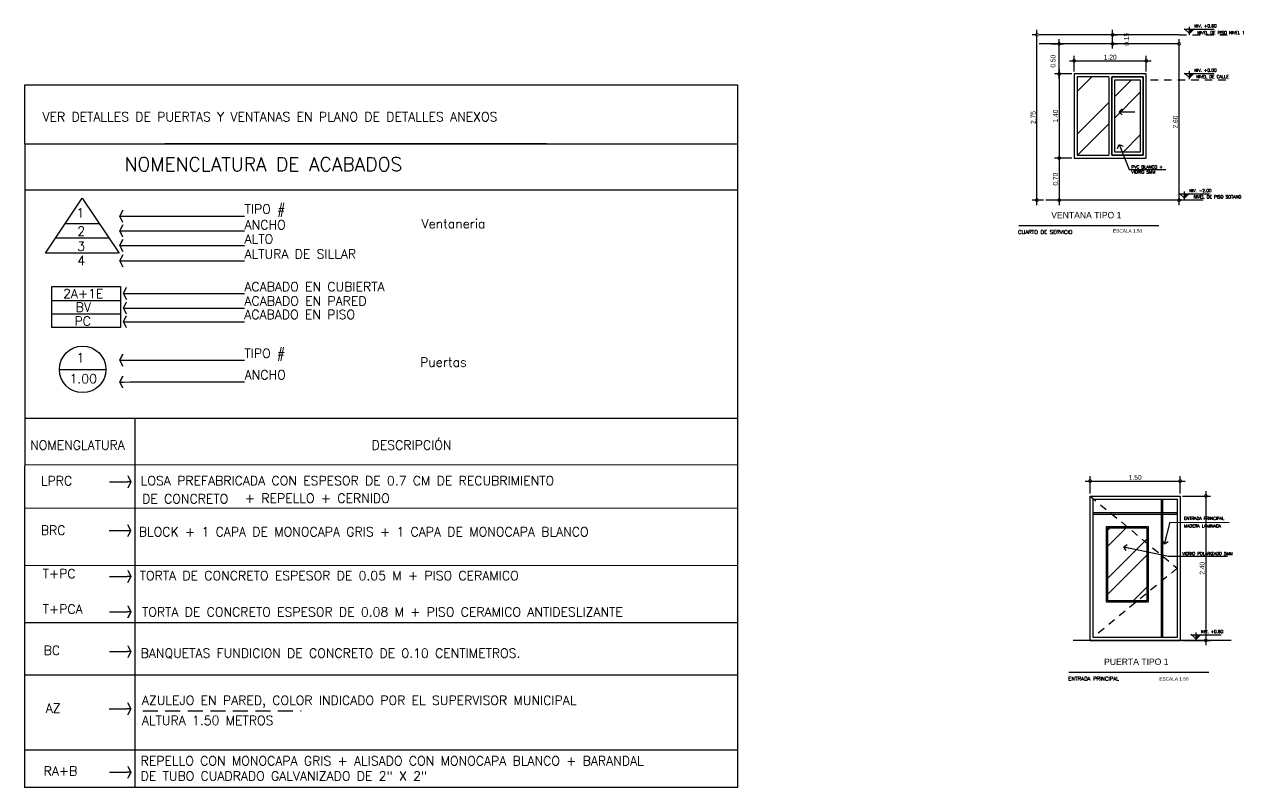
# Model space of a CAD drawing. Header units: inches. Extents: x -9 to 337, y -247 to 209.
# Drawn here: x 79.25 to 99.53, y -25.81 to -13.12 of the extents above; entities that cross this region are included whole.
import ezdxf
from ezdxf.enums import TextEntityAlignment as Align

# ---------------------------------------------------------------- set-up
doc = ezdxf.new("R2010")
doc.units = ezdxf.units.IN
doc.header["$MEASUREMENT"] = 0
doc.header["$PDMODE"] = 34
for name, pattern in [('DASHED2', [0.375, 0.25, -0.125]), ('HIDDEN', [0.375, 0.25, -0.125]), ('RAYITAS', [0.375, 0.25, -0.125])]:
    doc.linetypes.add(name, pattern=pattern)
for name, color, linetype in [('A_COTAS', 1, 'Continuous'), ('ACABAD_LOCALS', 1, 'Continuous'), ('CAJETIN', 5, 'DASHED2'), ('NOT', 1, 'Continuous'), ('SYMB', 1, 'Continuous'), ('TEXT', 2, 'Continuous'), ('Textos', 2, 'Continuous'), ('TEXTS', 1, 'Continuous'), ('ventanas', 1, 'Continuous')]:
    doc.layers.add(name, color=color, linetype=linetype)
doc.styles.add('ARIAL', font='arial.ttf', dxfattribs={"height": 0.14})
doc.styles.add('ML', font='ARIALN.TTF')
doc.styles.add('NT_25', font='romans.shx', dxfattribs={"height": 0.0509})
doc.styles.add('NT_75', font='romans.shx', dxfattribs={"height": 0.152})
doc.dimstyles.new('DD_20 G', dxfattribs={"dimtxt": 0.08, "dimasz": 0.1, "dimexe": 0.08, "dimexo": 0.04, "dimgap": 0.02, "dimtad": 1, "dimzin": 0, "dimdsep": 46, "dimtxsty": 'ML', "dimblk": 'DOTSMALL', "dimcen": 0.09, "dimdle": 0.08, "dimclrd": 1, "dimclre": 1, "dimclrt": 2, "dimadec": 0, "dimazin": 0, "dimtfac": 1, "dimtofl": 0, "dimtmove": 2, "dimatfit": 3, "dimldrblk": 'OPEN90', "dimfxl": 1, "dimtolj": 1, "dimtzin": 0, "dimarcsym": 0})

# ---------------------------------------------------------------- blocks, each defined once
blk = doc.blocks.new('FE2')
at = {"layer": 'NOT'}
blk.add_line((0, -0.04), (0, -0.12), dxfattribs=at)
at = {"layer": 'NOT', "color": 1}
for points in [[(-0.16, -0.12), (0, -0.04), (-0.16, -0.08), (0, 0)], [(0.16, -0.12), (0, -0.04), (0.16, -0.08), (0, 0)]]:
    blk.add_solid(points, dxfattribs=at)
blk = doc.blocks.new('_DotSmall')
at = {"color": 0, "linetype": 'ByBlock', "const_width": 0.5}
blk.add_lwpolyline([(-0.0625, 0, 1), (0.0625, 0, 1)], format="xyb", close=True, dxfattribs=at)
blk = doc.blocks.new('*D234')
at = {"color": 1, "lineweight": -2, "transparency": 16777216}
for p, q in [((96.978, -20.92), (96.978, -20.631)), ((98.478, -20.92), (98.478, -20.631)), ((96.898, -20.711), (98.558, -20.711))]:
    blk.add_line(p, q, dxfattribs=at)
at = {"layer": 'DEFPOINTS', "color": 0, "transparency": 16777216}
for p in [(98.478, -20.711), (96.978, -20.96), (98.478, -20.96)]:
    blk.add_point(p, dxfattribs=at)
at = {"color": 1, "lineweight": -2, "transparency": 16777216, "xscale": 0.1, "yscale": 0.1, "zscale": 0.1, "rotation": 180}
blk.add_blockref('_DotSmall', (96.978, -20.711), dxfattribs=at)
at = {"color": 1, "lineweight": -2, "transparency": 16777216, "xscale": 0.1, "yscale": 0.1, "zscale": 0.1}
blk.add_blockref('_DotSmall', (98.478, -20.711), dxfattribs=at)
at = {"color": 2, "transparency": 16777216, "insert": (97.728, -20.65), "char_height": 0.08, "attachment_point": 5, "style": 'ML'}
blk.add_mtext('\\A1;1.50', dxfattribs=at)
blk = doc.blocks.new('_Open90')
at = {"color": 0, "linetype": 'ByBlock', "lineweight": -2}
for p, q in [((0, 0), (-1, 0)), ((-0.5, 0.5), (0, 0)), ((0, 0), (-0.5, -0.5))]:
    blk.add_line(p, q, dxfattribs=at)
blk = doc.blocks.new('*D235')
at = {"color": 1, "lineweight": -2, "transparency": 16777216}
for p, q in [((98.903, -20.88), (98.903, -23.44)), ((98.518, -20.96), (98.983, -20.96)), ((98.518, -23.36), (98.983, -23.36))]:
    blk.add_line(p, q, dxfattribs=at)
at = {"layer": 'DEFPOINTS', "color": 0, "transparency": 16777216}
for p in [(98.478, -20.96), (98.478, -23.36), (98.903, -23.36)]:
    blk.add_point(p, dxfattribs=at)
at = {"color": 1, "lineweight": -2, "transparency": 16777216, "xscale": 0.1, "yscale": 0.1, "zscale": 0.1}
for p, rotation in [((98.903, -20.96), 90), ((98.903, -23.36), 270)]:
    blk.add_blockref('_DotSmall', p, dxfattribs=dict(at, rotation=rotation))
at = {"color": 2, "transparency": 16777216, "insert": (98.842, -22.16), "char_height": 0.08, "attachment_point": 5, "rotation": 90, "style": 'ML'}
blk.add_mtext('\\A1;2.40', dxfattribs=at)
blk = doc.blocks.new('ENIV 25')
at = {"linetype": 'Continuous'}
blk.add_hatch(color=256, dxfattribs=at).paths.add_polyline_path([(0.07, 0.07), (0, 0.07), (0, 0)])
for p, q in [((-0.086, 0.07), (0.414, 0.07)), ((-0.08, 0.08), (0, 0)), ((0, -0.022), (0, 0.11)), ((0.079, 0.079), (0, 0))]:
    blk.add_line(p, q, dxfattribs=at)
at = {"color": 0, "style": 'NT_25', "flags": 4}
blk.add_attdef('ENIV_25', (0.079, 0.101), '', height=0.0509, dxfattribs=at)
blk = doc.blocks.new('*D244')
at = {"color": 1, "lineweight": -2, "transparency": 16777216}
for p, q in [((96.633, -13.724), (97.993, -13.724)), ((96.713, -13.902), (96.713, -13.644)), ((97.913, -13.902), (97.913, -13.644))]:
    blk.add_line(p, q, dxfattribs=at)
at = {"layer": 'DEFPOINTS', "color": 0, "transparency": 16777216}
for p in [(97.913, -13.724), (96.713, -13.942), (97.913, -13.942)]:
    blk.add_point(p, dxfattribs=at)
at = {"color": 1, "lineweight": -2, "transparency": 16777216, "xscale": 0.1, "yscale": 0.1, "zscale": 0.1, "rotation": 180}
blk.add_blockref('_DotSmall', (96.713, -13.724), dxfattribs=at)
at = {"color": 1, "lineweight": -2, "transparency": 16777216, "xscale": 0.1, "yscale": 0.1, "zscale": 0.1}
blk.add_blockref('_DotSmall', (97.913, -13.724), dxfattribs=at)
at = {"color": 2, "transparency": 16777216, "insert": (97.313, -13.664), "char_height": 0.08, "attachment_point": 5, "style": 'ML'}
blk.add_mtext('\\A1;1.20', dxfattribs=at)
blk = doc.blocks.new('*D245')
at = {"color": 1, "lineweight": -2, "transparency": 16777216}
for p, q in [((96.673, -13.942), (96.383, -13.942)), ((96.463, -13.862), (96.463, -15.422)), ((96.673, -15.342), (96.383, -15.342))]:
    blk.add_line(p, q, dxfattribs=at)
at = {"layer": 'DEFPOINTS', "color": 0, "transparency": 16777216}
for p in [(96.713, -13.942), (96.463, -15.342), (96.713, -15.342)]:
    blk.add_point(p, dxfattribs=at)
at = {"color": 1, "lineweight": -2, "transparency": 16777216, "xscale": 0.1, "yscale": 0.1, "zscale": 0.1}
for p, rotation in [((96.463, -13.942), 90), ((96.463, -15.342), 270)]:
    blk.add_blockref('_DotSmall', p, dxfattribs=dict(at, rotation=rotation))
at = {"color": 2, "transparency": 16777216, "insert": (96.402, -14.642), "char_height": 0.08, "attachment_point": 5, "rotation": 90, "style": 'ML'}
blk.add_mtext('\\A1;1.40', dxfattribs=at)
blk = doc.blocks.new('*D246')
at = {"color": 1, "lineweight": -2, "transparency": 16777216}
for p, q in [((96.673, -15.342), (96.383, -15.342)), ((96.463, -15.262), (96.463, -16.122)), ((97.513, -16.042), (96.383, -16.042))]:
    blk.add_line(p, q, dxfattribs=at)
at = {"layer": 'DEFPOINTS', "color": 0, "transparency": 16777216}
for p in [(96.713, -15.342), (96.463, -16.042), (97.553, -16.042)]:
    blk.add_point(p, dxfattribs=at)
at = {"color": 1, "lineweight": -2, "transparency": 16777216, "xscale": 0.1, "yscale": 0.1, "zscale": 0.1}
for p, rotation in [((96.463, -15.342), 90), ((96.463, -16.042), 270)]:
    blk.add_blockref('_DotSmall', p, dxfattribs=dict(at, rotation=rotation))
at = {"color": 2, "transparency": 16777216, "insert": (96.402, -15.692), "char_height": 0.08, "attachment_point": 5, "rotation": 90, "style": 'ML'}
blk.add_mtext('\\A1;0.70', dxfattribs=at)
blk = doc.blocks.new('*D247')
at = {"color": 1, "lineweight": -2, "transparency": 16777216}
for p, q in [((96.463, -14.022), (96.463, -13.362)), ((96.328, -13.442), (96.543, -13.442)), ((96.673, -13.942), (96.383, -13.942))]:
    blk.add_line(p, q, dxfattribs=at)
at = {"layer": 'DEFPOINTS', "color": 0, "transparency": 16777216}
for p in [(96.288, -13.442), (96.463, -13.442), (96.713, -13.942)]:
    blk.add_point(p, dxfattribs=at)
at = {"color": 1, "lineweight": -2, "transparency": 16777216, "xscale": 0.1, "yscale": 0.1, "zscale": 0.1}
for p, rotation in [((96.463, -13.442), 90), ((96.463, -13.942), 270)]:
    blk.add_blockref('_DotSmall', p, dxfattribs=dict(at, rotation=rotation))
at = {"color": 2, "transparency": 16777216, "insert": (96.362, -13.73), "char_height": 0.08, "attachment_point": 5, "rotation": 90, "style": 'ML'}
blk.add_mtext('\\A1;0.50', dxfattribs=at)
blk = doc.blocks.new('*D248')
at = {"color": 1, "lineweight": -2, "transparency": 16777216}
for p, q in [((98.459, -16.122), (98.459, -13.362)), ((98.419, -13.442), (98.379, -13.442)), ((98.419, -16.042), (98.379, -16.042))]:
    blk.add_line(p, q, dxfattribs=at)
at = {"layer": 'DEFPOINTS', "color": 0, "transparency": 16777216}
for p in [(98.459, -13.442), (98.459, -13.442), (98.459, -16.042)]:
    blk.add_point(p, dxfattribs=at)
at = {"color": 1, "lineweight": -2, "transparency": 16777216, "xscale": 0.1, "yscale": 0.1, "zscale": 0.1}
for p, rotation in [((98.459, -13.442), 90), ((98.459, -16.042), 270)]:
    blk.add_blockref('_DotSmall', p, dxfattribs=dict(at, rotation=rotation))
at = {"color": 2, "transparency": 16777216, "insert": (98.398, -14.742), "char_height": 0.08, "attachment_point": 5, "rotation": 90, "style": 'ML'}
blk.add_mtext('\\A1;2.60', dxfattribs=at)
blk = doc.blocks.new('*D249')
at = {"color": 1, "lineweight": -2, "transparency": 16777216}
for p, q in [((96.093, -13.292), (96.013, -13.292)), ((96.093, -16.122), (96.093, -13.212)), ((96.204, -16.042), (96.013, -16.042))]:
    blk.add_line(p, q, dxfattribs=at)
at = {"layer": 'DEFPOINTS', "color": 0, "transparency": 16777216}
for p in [(96.093, -13.292), (96.133, -13.292), (96.244, -16.042)]:
    blk.add_point(p, dxfattribs=at)
at = {"color": 1, "lineweight": -2, "transparency": 16777216, "xscale": 0.1, "yscale": 0.1, "zscale": 0.1}
for p, rotation in [((96.093, -13.292), 90), ((96.093, -16.042), 270)]:
    blk.add_blockref('_DotSmall', p, dxfattribs=dict(at, rotation=rotation))
at = {"color": 2, "transparency": 16777216, "insert": (96.032, -14.667), "char_height": 0.08, "attachment_point": 5, "rotation": 90, "style": 'ML'}
blk.add_mtext('\\A1;2.75', dxfattribs=at)
blk = doc.blocks.new('*D250')
at = {"color": 1, "lineweight": -2, "transparency": 16777216}
for p, q in [((97.336, -13.292), (97.432, -13.292)), ((97.352, -13.522), (97.352, -13.212)), ((97.336, -13.442), (97.432, -13.442))]:
    blk.add_line(p, q, dxfattribs=at)
at = {"layer": 'DEFPOINTS', "color": 0, "transparency": 16777216}
for p in [(97.296, -13.292), (97.352, -13.292), (97.296, -13.442)]:
    blk.add_point(p, dxfattribs=at)
at = {"color": 1, "lineweight": -2, "transparency": 16777216, "xscale": 0.1, "yscale": 0.1, "zscale": 0.1}
for p, rotation in [((97.352, -13.292), 90), ((97.352, -13.442), 270)]:
    blk.add_blockref('_DotSmall', p, dxfattribs=dict(at, rotation=rotation))
at = {"color": 2, "transparency": 16777216, "insert": (97.585, -13.367), "char_height": 0.08, "attachment_point": 5, "rotation": 90, "style": 'ML'}
blk.add_mtext('\\A1;0.15', dxfattribs=at)

msp = doc.modelspace()

# ---------------------------------------------------------------- hatches: boundary and pattern name
at = {"transparency": 33554610}
h = msp.add_hatch(dxfattribs=at)
h.set_pattern_fill('ANSI32', color=8, scale=2)
h.set_pattern_definition([(45, (-3e-14, -146.709), (-0.53033, 0.53033), []), (45, (0.35355, -146.709), (-0.53033, 0.53033), [])])
h.paths.add_polyline_path([(97.288, -13.992), (96.763, -13.992), (96.763, -15.292), (97.288, -15.292)])
h.paths.add_polyline_path([(97.813, -14.042), (97.388, -14.042), (97.388, -15.242), (97.813, -15.242)])
h = msp.add_hatch(dxfattribs=at)
h.set_pattern_fill('ANSI32', color=8, scale=1.5)
h.set_pattern_definition([(45, (36.7519, -49.4352), (-0.3977476, 0.3977476), []), (45, (37.01707, -49.4352), (-0.3977476, 0.3977476), [])])
h.paths.add_polyline_path([(97.274, -22.701), (97.921, -22.701), (97.921, -21.489), (97.274, -21.489)])

# ---------------------------------------------------------------- linework, layer by layer
at = {"color": 4}
for p, q in [((98.459, -13.292), (96.133, -13.292)), ((98.459, -13.442), (96.133, -13.442)), ((81.083, -19.671), (81.083, -25.805))]:
    msp.add_line(p, q, dxfattribs=at)
at = {"color": 8, "linetype": 'HIDDEN', "ltscale": 0.5, "transparency": 33554610}
for p, q in [((98.459, -13.292), (99.273, -13.292)), ((97.985, -14.042), (99.303, -14.042))]:
    msp.add_line(p, q, dxfattribs=at)
at = {"color": 2}
for p, q in [((97.288, -13.992), (97.288, -15.292)), ((97.338, -13.992), (97.338, -15.292)), ((95.791, -16.463), (98.12, -16.464)), ((96.978, -20.96), (98.478, -20.96)), ((96.978, -23.36), (98.478, -23.36)), ((96.624, -23.888), (98.953, -23.889))]:
    msp.add_line(p, q, dxfattribs=at)
at = {"color": 6}
for p, q in [((98.861, -16.042), (96.244, -16.042)), ((99.323, -23.36), (96.696, -23.36))]:
    msp.add_line(p, q, dxfattribs=at)
at = {"color": 5}
msp.add_line((79.249, -19.664), (91.113, -19.664), dxfattribs=at)
at = {"color": 1}
for p, q in [((98.16, -21.01), (98.16, -23.31)), ((98.185, -21.01), (98.185, -23.31)), ((97.028, -21.235), (98.428, -21.235)), ((97.028, -21.26), (98.428, -21.26))]:
    msp.add_line(p, q, dxfattribs=at)
at = {"color": 6, "linetype": 'RAYITAS'}
msp.add_line((81.215, -24.531), (83.85, -24.531), dxfattribs=at)
at = {"color": 2}
for points in [[(96.713, -15.342), (97.913, -15.342), (97.913, -13.942), (96.713, -13.942)], [(97.338, -13.992), (97.863, -13.992), (97.863, -15.292), (97.338, -15.292)], [(96.978, -20.96), (98.478, -20.96), (98.478, -23.36), (96.978, -23.36)], [(97.028, -21.01), (98.428, -21.01), (98.428, -23.31), (97.028, -23.31)]]:
    msp.add_lwpolyline(points, close=True, dxfattribs=at)
for points in [[(97.288, -13.992), (96.763, -13.992), (96.763, -15.292), (97.288, -15.292)], [(97.338, -15.292), (97.863, -15.292), (97.863, -13.992), (97.338, -13.992)]]:
    msp.add_lwpolyline(points, dxfattribs=at)
at = {"color": 1}
for points in [[(97.388, -14.042), (97.813, -14.042), (97.813, -15.242), (97.388, -15.242)], [(97.249, -21.464), (97.946, -21.464), (97.946, -22.726), (97.249, -22.726)], [(97.274, -21.489), (97.921, -21.489), (97.921, -22.701), (97.274, -22.701)]]:
    msp.add_lwpolyline(points, close=True, dxfattribs=at)
at = {"color": 8, "linetype": 'HIDDEN', "ltscale": 0.5, "transparency": 33554610}
msp.add_lwpolyline([(96.978, -20.96), (98.428, -22.16), (97.028, -23.31)], dxfattribs=at)
at = {"layer": 'ACABAD_LOCALS', "color": 4}
for p, q in [((91.113, -14.126), (91.112, -25.806)), ((79.252, -15.102), (79.247, -25.805)), ((79.252, -15.87), (91.113, -15.872)), ((91.112, -25.806), (79.246, -25.805))]:
    msp.add_line(p, q, dxfattribs=at)
at = {"layer": 'ACABAD_LOCALS', "color": 4, "linetype": 'Continuous'}
msp.add_line((79.252, -15.102), (91.113, -15.104), dxfattribs=at)
at = {"layer": 'ACABAD_LOCALS'}
for p, q in [((80.896, -16.308), (81.008, -16.308)), ((81.008, -16.308), (82.909, -16.308)), ((82.696, -16.308), (82.696, -16.308)), ((80.896, -16.551), (81.008, -16.551)), ((81.008, -16.551), (82.909, -16.551)), ((82.814, -16.551), (82.814, -16.551)), ((80.896, -16.794), (81.008, -16.794)), ((82.944, -16.794), (82.944, -16.794)), ((80.896, -17.049), (81.008, -17.049)), ((81.008, -17.049), (82.909, -17.049)), ((82.826, -17.049), (82.826, -17.049)), ((82.311, -17.599), (82.311, -17.599)), ((82.317, -17.83), (82.317, -17.83)), ((82.33, -18.055), (82.33, -18.055)), ((80.896, -18.7), (81.008, -18.7)), ((82.109, -18.7), (82.109, -18.7)), ((80.896, -19.064), (81.008, -19.063)), ((82.096, -19.063), (82.096, -19.063)), ((80.663, -20.724), (80.957, -20.724)), ((80.771, -20.805), (80.771, -20.805)), ((80.659, -21.535), (80.953, -21.535)), ((80.66, -22.297), (80.955, -22.297)), ((80.66, -22.885), (80.955, -22.885)), ((80.66, -23.546), (80.955, -23.546)), ((80.659, -24.498), (80.953, -24.498)), ((80.66, -25.552), (80.954, -25.552))]:
    msp.add_line(p, q, dxfattribs=at)
at = {"layer": 'ACABAD_LOCALS', "color": 1}
for p, q in [((80.497, -16.436), (79.922, -16.436)), ((80.657, -16.675), (79.761, -16.675)), ((79.701, -17.709), (80.846, -17.709)), ((79.701, -17.933), (80.846, -17.933)), ((79.828, -18.854), (80.602, -18.854)), ((91.109, -21.165), (79.248, -21.163)), ((91.108, -22.119), (79.248, -22.117)), ((91.107, -23.067), (79.247, -23.065)), ((91.107, -23.936), (79.247, -23.935)), ((91.107, -25.185), (79.247, -25.184)), ((91.107, -25.806), (79.247, -25.805))]:
    msp.add_line(p, q, dxfattribs=at)
at = {"layer": 'ACABAD_LOCALS', "color": 5}
msp.add_line((91.113, -20.445), (79.252, -20.443), dxfattribs=at)
at = {"layer": 'ACABAD_LOCALS', "color": 1}
for points in [[(80.209, -16.005), (80.822, -16.922), (79.596, -16.922), (80.209, -16.005)], [(79.701, -18.157), (79.701, -17.478), (80.846, -17.478), (80.846, -18.157)]]:
    msp.add_lwpolyline(points, close=True, dxfattribs=at)
msp.add_circle((80.215, -18.854), 0.387, dxfattribs=at)
at = {"layer": 'SYMB', "color": 4}
for p, q in [((79.252, -14.124), (84.946, -14.124)), ((79.252, -15.102), (79.252, -14.124)), ((79.252, -14.124), (91.113, -14.126)), ((79.252, -15.102), (87.934, -15.102)), ((79.252, -15.102), (87.934, -15.102)), ((87.934, -15.102), (81.58, -15.102))]:
    msp.add_line(p, q, dxfattribs=at)
at = {"layer": 'TEXT', "color": 1, "linetype": 'Continuous'}
for p, q in [((81.008, -16.794), (82.909, -16.794)), ((80.957, -17.591), (82.909, -17.591)), ((80.957, -17.834), (82.909, -17.834)), ((80.957, -18.061), (82.909, -18.061)), ((81.008, -18.7), (82.909, -18.7)), ((81.009, -19.063), (82.909, -19.063))]:
    msp.add_line(p, q, dxfattribs=at)

# ---------------------------------------------------------------- block references
at = {"extrusion": (0, 0, -1), "xscale": 0.6328125000000157, "yscale": 0.6328125000000157, "zscale": -0.6328125}
for p, rotation in [((-80.82, -16.308), 270.17052397932), ((-80.82, -16.551), 270.17052397932), ((-80.82, -16.794), 270.17052397932), ((-80.821, -17.049), 270.17052397932), ((-80.881, -17.591), 270.17052397932), ((-80.881, -17.834), 270.17052397932), ((-80.881, -18.061), 270.17052397932), ((-80.82, -18.7), 270.17052397932), ((-80.821, -19.064), 270.17052397932), ((-81.033, -20.724), 90.17052397931994), ((-81.029, -21.536), 90.17052397931994), ((-81.031, -22.297), 90.17052397931994), ((-81.031, -22.885), 90.17052397931994), ((-81.031, -23.546), 90.17052397931994), ((-81.029, -24.498), 90.17052397931994), ((-81.03, -25.552), 90.17052397931994)]:
    msp.add_blockref('FE2', p, dxfattribs=dict(at, rotation=rotation))
at = {"layer": 'A_COTAS', "color": 3}
ref = msp.add_blockref('ENIV 25', (98.631, -13.271), dxfattribs=at)
ref.add_attrib('ENIV_25', 'NIV. +0.60', (98.711, -13.17), dxfattribs={"layer": '0', "color": 4, "height": 0.0509, "style": 'NT_25'})
ref = msp.add_blockref('ENIV 25', (98.631, -14.007), dxfattribs=at)
ref.add_attrib('ENIV_25', 'NIV. +0.00', (98.711, -13.907), dxfattribs={"layer": '0', "color": 4, "height": 0.0509, "style": 'NT_25'})
ref = msp.add_blockref('ENIV 25', (98.548, -16.008), dxfattribs=at)
ref.add_attrib('ENIV_25', 'NIV. -2.00', (98.627, -15.907), dxfattribs={"layer": '0', "color": 4, "height": 0.0509, "style": 'NT_25'})
ref = msp.add_blockref('ENIV 25', (98.742, -23.338), dxfattribs=at)
ref.add_attrib('ENIV_25', 'NIV. +0.60', (98.822, -23.238), dxfattribs={"layer": '0', "color": 4, "height": 0.0509, "style": 'NT_25'})

# ---------------------------------------------------------------- texts
at = {"layer": 'CAJETIN', "color": 1, "char_height": 0.10687, "attachment_point": 5, "style": 'ARIAL'}
for s, insert in [('{\\fBankGothic Lt BT|b0|i0|c0|p34;\\C3;VENTANA TIPO 1}', (96.915, -16.29)), ('{\\fBankGothic Lt BT|b0|i0|c0|p34;\\C3;PUERTA TIPO 1}', (97.747, -23.715))]:
    msp.add_mtext(s, dxfattribs=dict(at, insert=insert))
at = {"layer": 'CAJETIN', "color": 2, "char_height": 0.05676, "width": 3.55124, "attachment_point": 1, "style": 'ARIAL'}
for insert in [(97.36, -16.523), (98.131, -23.971)]:
    msp.add_mtext('{\\fBankGothic Lt BT|b0|i0|c0|p34;ESCALA 1:50}', dxfattribs=dict(at, insert=insert))
at = {"layer": 'Textos', "color": 1, "style": 'NT_25'}
for s, p in [('CUARTO DE SERVICIO', (95.781, -16.603)), ('ENTRADA PRINCIPAL', (96.614, -24.028))]:
    msp.add_text(s, height=0.06394, dxfattribs=at).set_placement(p)
at = {"layer": 'TEXTS', "color": 2, "style": 'NT_75'}
for s, p in [('VER DETALLES DE PUERTAS Y VENTANAS EN PLANO DE DETALLES ANEXOS ', (79.547, -14.731)), ('TIPO #', (82.91, -16.265)), ('ANCHO', (82.91, -16.526)), ('Ventaneria', (85.854, -16.508)), ('ALTO', (82.91, -16.763)), ('ALTURA DE SILLAR', (82.909, -17.012)), ('ACABADO EN CUBIERTA', (82.906, -17.555)), ('2A+1E', (79.89, -17.671)), ('ACABADO EN PARED', (82.907, -17.793)), ('BV', (80.1, -17.896)), ('PC', (80.079, -18.127)), ('ACABADO EN PISO', (82.904, -18.018)), ('TIPO #', (82.908, -18.663)), ('Puertas', (85.83, -18.81)), ('ANCHO', (82.911, -19.02)), ('NOMENGLATURA', (79.341, -20.189)), ('DESCRIPCIÓN', (85.023, -20.189)), ('LPRC', (79.52, -20.782)), ('LOSA PREFABRICADA CON ESPESOR DE 0.7 CM DE RECUBRIMIENTO  ', (81.181, -20.78)), ('DE CONCRETO', (81.205, -21.081)), ('+ REPELLO + CERNIDO ', (82.915, -21.072)), ('BRC', (79.519, -21.604)), ('BLOCK + 1 CAPA DE MONOCAPA GRIS + 1 CAPA DE MONOCAPA BLANCO ', (81.149, -21.63)), ('T+PC', (79.551, -22.326)), ('TORTA DE CONCRETO ESPESOR DE 0.05 M + PISO CERAMICO ', (81.165, -22.358)), ('T+PCA', (79.551, -22.915)), ('TORTA DE CONCRETO ESPESOR DE 0.08 M + PISO CERAMICO ANTIDESLIZANTE ', (81.203, -22.962)), ('BC', (79.567, -23.6)), ('BANQUETAS FUNDICION DE CONCRETO DE 0.10 CENTIMETROS. ', (81.18, -23.648)), ('AZULEJO EN PARED, COLOR INDICADO POR EL SUPERVISOR MUNICIPAL  ', (81.201, -24.431)), ('AZ', (79.601, -24.563)), ('ALTURA 1.50 METROS ', (81.201, -24.766)), ('REPELLO CON MONOCAPA GRIS + ALISADO CON MONOCAPA BLANCO + BARANDAL', (81.18, -25.438)), ('RA+B', (79.566, -25.605)), ('DE TUBO CUADRADO GALVANIZADO DE 2" X 2"', (81.18, -25.689))]:
    msp.add_text(s, height=0.152, dxfattribs=at).set_placement(p)
at = {"layer": 'TEXTS', "color": 3, "style": 'NT_75'}
msp.add_text('NOMENCLATURA DE ACABADOS', height=0.228, dxfattribs=at).set_placement((80.911, -15.557))
at = {"layer": 'TEXTS', "color": 4, "style": 'NT_75'}
for tag, text, p in [('1', 'XX', (80.177, -16.253)), ('2', 'XX', (80.191, -16.557)), ('3', 'X', (80.191, -16.808)), ('4', 'X', (80.194, -17.045)), ('1', 'X', (80.178, -18.661)), ('1.00', 'XX', (80.225, -19.009))]:
    msp.add_attdef(tag, text=text, height=0.152, dxfattribs=at).set_placement(p, align=Align.MIDDLE)
at = {"layer": 'ventanas', "color": 3, "char_height": 0.0509, "width": 1.01154, "attachment_point": 1, "style": 'NT_25'}
for s, insert in [('NIVEL DE PISO NIVEL 1', (98.76, -13.23)), ('NIVEL DE CALLE', (98.743, -13.961)), ('PVC BLANCO +\\PVIDRIO 5MM ', (97.666, -15.463)), ('NIVEL DE PISO SOTANO', (98.701, -15.96)), ('ENTRADA PRINCIPAL', (98.539, -21.306)), ('MADERA LAMINADA', (98.539, -21.43)), ('VIDRIO POLARIZADO 5MM ', (98.511, -21.891))]:
    msp.add_mtext(s, dxfattribs=dict(at, insert=insert))

# ---------------------------------------------------------------- dimensions: what is measured, and where the dimension line sits
for base, p1, p2, picture, middle in [((96.093, -13.292), (96.244, -16.042), (96.133, -13.292), '*D249', (96.032, -14.667)), ((97.352, -13.292), (97.296, -13.442), (97.296, -13.292), '*D250', (97.585, -13.367)), ((98.459, -13.442), (98.459, -16.042), (98.459, -13.442), '*D248', (98.398, -14.742)), ((96.463, -15.342), (96.713, -13.942), (96.713, -15.342), '*D245', (96.402, -14.642)), ((96.463, -16.042), (96.713, -15.342), (97.553, -16.042), '*D246', (96.402, -15.692)), ((98.903, -23.36), (98.478, -20.96), (98.478, -23.36), '*D235', (98.842, -22.16))]:
    dim = msp.add_linear_dim(base=base, p1=p1, p2=p2, angle=90, dimstyle='DD_20 G')
    dim.commit()
    dim.dimension.update_dxf_attribs({"geometry": picture, "text_midpoint": middle})
dim = msp.add_linear_dim(base=(96.463, -13.442), p1=(96.713, -13.942), p2=(96.288, -13.442), angle=90, dimstyle='DD_20 G')
dim.commit()
dim.dimension.update_dxf_attribs({"geometry": '*D247', "text_midpoint": (96.362, -13.73), "dimtype": 160})
for base, p1, p2, picture, middle in [((97.913, -13.724), (96.713, -13.942), (97.913, -13.942), '*D244', (97.313, -13.664)), ((98.478, -20.711), (96.978, -20.96), (98.478, -20.96), '*D234', (97.728, -20.65))]:
    dim = msp.add_linear_dim(base=base, p1=p1, p2=p2, dimstyle='DD_20 G')
    dim.commit()
    dim.dimension.update_dxf_attribs({"geometry": picture, "text_midpoint": middle})

# ---------------------------------------------------------------- leaders
msp.add_leader([(97.462, -14.57), (97.724, -14.57)], dimstyle='DD_20 G')
at = {"layer": 'ventanas'}
for points in [[(97.464, -15.115), (97.627, -15.53), (98.237, -15.531)], [(98.217, -21.757), (98.312, -21.396), (99.29, -21.397)], [(97.537, -21.806), (98.284, -21.958), (99.262, -21.959)]]:
    msp.add_leader(points, dimstyle='DD_20 G', dxfattribs=at)

doc.saveas('drawing.dxf')
